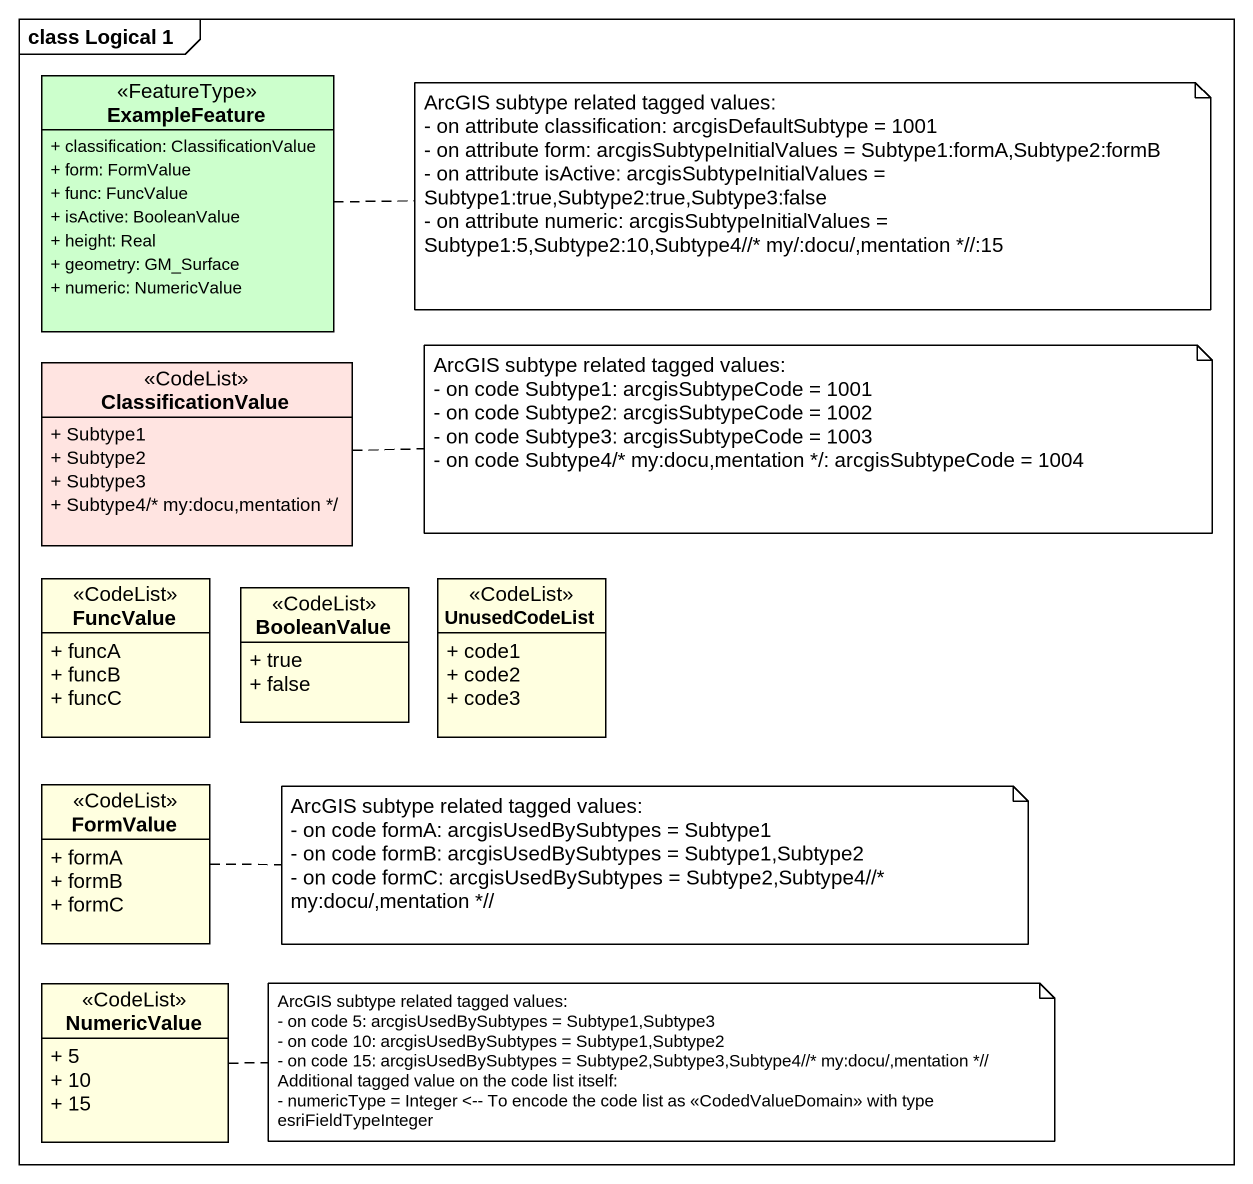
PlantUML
@startuml
mainframe class Logical 1
hide circle
hide empty members
skinparam classAttributeIconSize 0
class ExampleFeature <<FeatureType>> #CCFFCC {
  + classification: ClassificationValue
  + form: FormValue
  + func: FuncValue
  + isActive: BooleanValue
  + height: Real
  + geometry: GM_Surface
  + numeric: NumericValue
}
class ClassificationValue <<CodeList>> #FFE4E1 {
  + Subtype1
  + Subtype2
  + Subtype3
  + Subtype4/* my:docu,mentation */
}
class FuncValue <<CodeList>> #FFFFE0 {
  + funcA
  + funcB
  + funcC
}
class BooleanValue <<CodeList>> #FFFFE0 {
  + true
  + false
}
class UnusedCodeList <<CodeList>> #FFFFE0 {
  + code1
  + code2
  + code3
}
class FormValue <<CodeList>> #FFFFE0 {
  + formA
  + formB
  + formC
}
class NumericValue <<CodeList>> #FFFFE0 {
  + 5
  + 10
  + 15
}
note right of ExampleFeature
  ArcGIS subtype related tagged values:
  - on attribute classification: arcgisDefaultSubtype = 1001
  - on attribute form: arcgisSubtypeInitialValues = Subtype1:formA,Subtype2:formB
  - on attribute isActive: arcgisSubtypeInitialValues = Subtype1:true,Subtype2:true,Subtype3:false
  - on attribute numeric: arcgisSubtypeInitialValues = Subtype1:5,Subtype2:10,Subtype4~//* my/:docu/,mentation *~//:15
end note
note right of ClassificationValue
  ArcGIS subtype related tagged values:
  - on code Subtype1: arcgisSubtypeCode = 1001
  - on code Subtype2: arcgisSubtypeCode = 1002
  - on code Subtype3: arcgisSubtypeCode = 1003
  - on code Subtype4/* my:docu,mentation */: arcgisSubtypeCode = 1004
end note
note right of FormValue
  ArcGIS subtype related tagged values:
  - on code formA: arcgisUsedBySubtypes = Subtype1
  - on code formB: arcgisUsedBySubtypes = Subtype1,Subtype2
  - on code formC: arcgisUsedBySubtypes = Subtype2,Subtype4~//* my:docu/,mentation *~//
end note
note right of NumericValue
  ArcGIS subtype related tagged values:
  - on code 5: arcgisUsedBySubtypes = Subtype1,Subtype3
  - on code 10: arcgisUsedBySubtypes = Subtype1,Subtype2
  - on code 15: arcgisUsedBySubtypes = Subtype2,Subtype3,Subtype4~//* my:docu/,mentation *~//
  Additional tagged value on the code list itself:
  - numericType = Integer <-- To encode the code list as <<CodedValueDomain>> with type esriFieldTypeInteger
end note
@enduml
